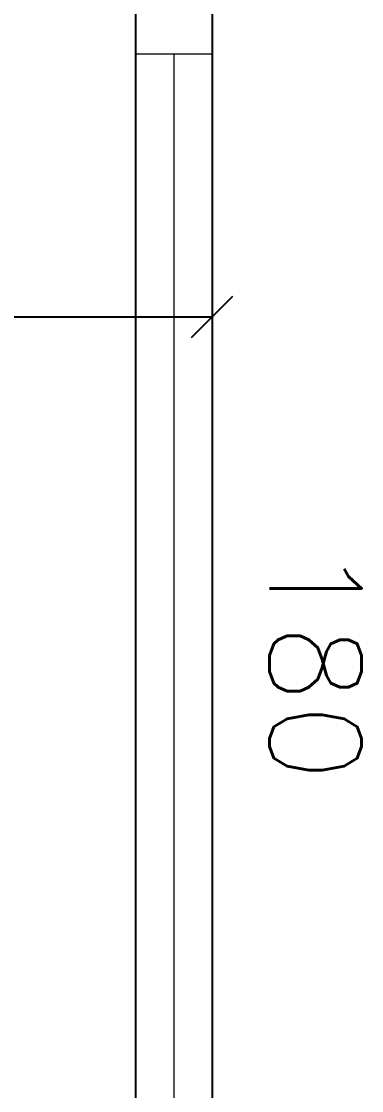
# Model space of a CAD drawing. Header units: inches. Extents: x -7543 to -822, y 102837 to 190349.
# Drawn here: x -829.80629 to -829.79743, y 102836.97443 to 102837.00227 of the extents above; entities that cross this region are included whole.
import ezdxf

# ---------------------------------------------------------------- set-up
doc = ezdxf.new("R2010")
doc.units = ezdxf.units.IN
doc.header["$MEASUREMENT"] = 0
doc.linetypes.add('DASHDOTX2', pattern=[2, 1, -0.5, 0, -0.5])
doc.layers.get('0').update_dxf_attribs({"lineweight": 25})
doc.layers.get('Defpoints').update_dxf_attribs({"lineweight": 25})
doc.layers.add('AKS', color=1, linetype='Continuous', lineweight=25)
doc.layers.add('ICOL', color=55, linetype='Continuous', lineweight=25)
doc.layers.add('PENCERE', color=7, linetype='Continuous', lineweight=18, true_color=0xffb360)
doc.styles.add('TXTX', font='TXTX')

# ---------------------------------------------------------------- blocks, each defined once
blk = doc.blocks.new('_Oblique')
at = {"color": 0, "linetype": 'ByBlock', "lineweight": -2}
blk.add_line((-0.5, -0.5), (0.5, 0.5), dxfattribs=at)

msp = doc.modelspace()

# ---------------------------------------------------------------- linework, layer by layer
at = {"layer": 'AKS', "linetype": 'DASHDOTX2', "ltscale": 10}
msp.add_line((-829.80332, 102837.241781), (-829.80332, 102836.729325), dxfattribs=at)
at = {"layer": 'Defpoints', "color": 4}
msp.add_line((-829.80132, 102837.004431), (-829.80132, 102836.966431), dxfattribs=at)
at = {"layer": 'ICOL', "color": 53}
msp.add_line((-829.80132, 102836.999479), (-829.80132, 102836.993741), dxfattribs=at)
at = {"layer": 'ICOL'}
msp.add_line((-829.83832, 102836.994581), (-829.80132, 102836.994581), dxfattribs=at)
at = {"layer": 'PENCERE'}
for p, q in [((-829.80332, 102837.003431), (-829.80332, 102836.967431)), ((-829.80132, 102837.003431), (-829.80132, 102836.967431)), ((-829.80332, 102837.001431), (-829.80132, 102837.001431)), ((-829.80232, 102837.001431), (-829.80232, 102836.969431))]:
    msp.add_line(p, q, dxfattribs=at)

# ---------------------------------------------------------------- block references
at = {"layer": 'ICOL', "xscale": 0.001080000000001746, "yscale": 0.001080000000001746, "zscale": 0.001080000000001746}
msp.add_blockref('_Oblique', (-829.80132, 102836.994581), dxfattribs=at)

# ---------------------------------------------------------------- texts
at = {"layer": 'PENCERE', "style": 'TXTX'}
msp.add_text('180', height=0.0024, rotation=270, dxfattribs=at).set_placement((-829.799829, 102836.988638))

doc.saveas('drawing.dxf')
